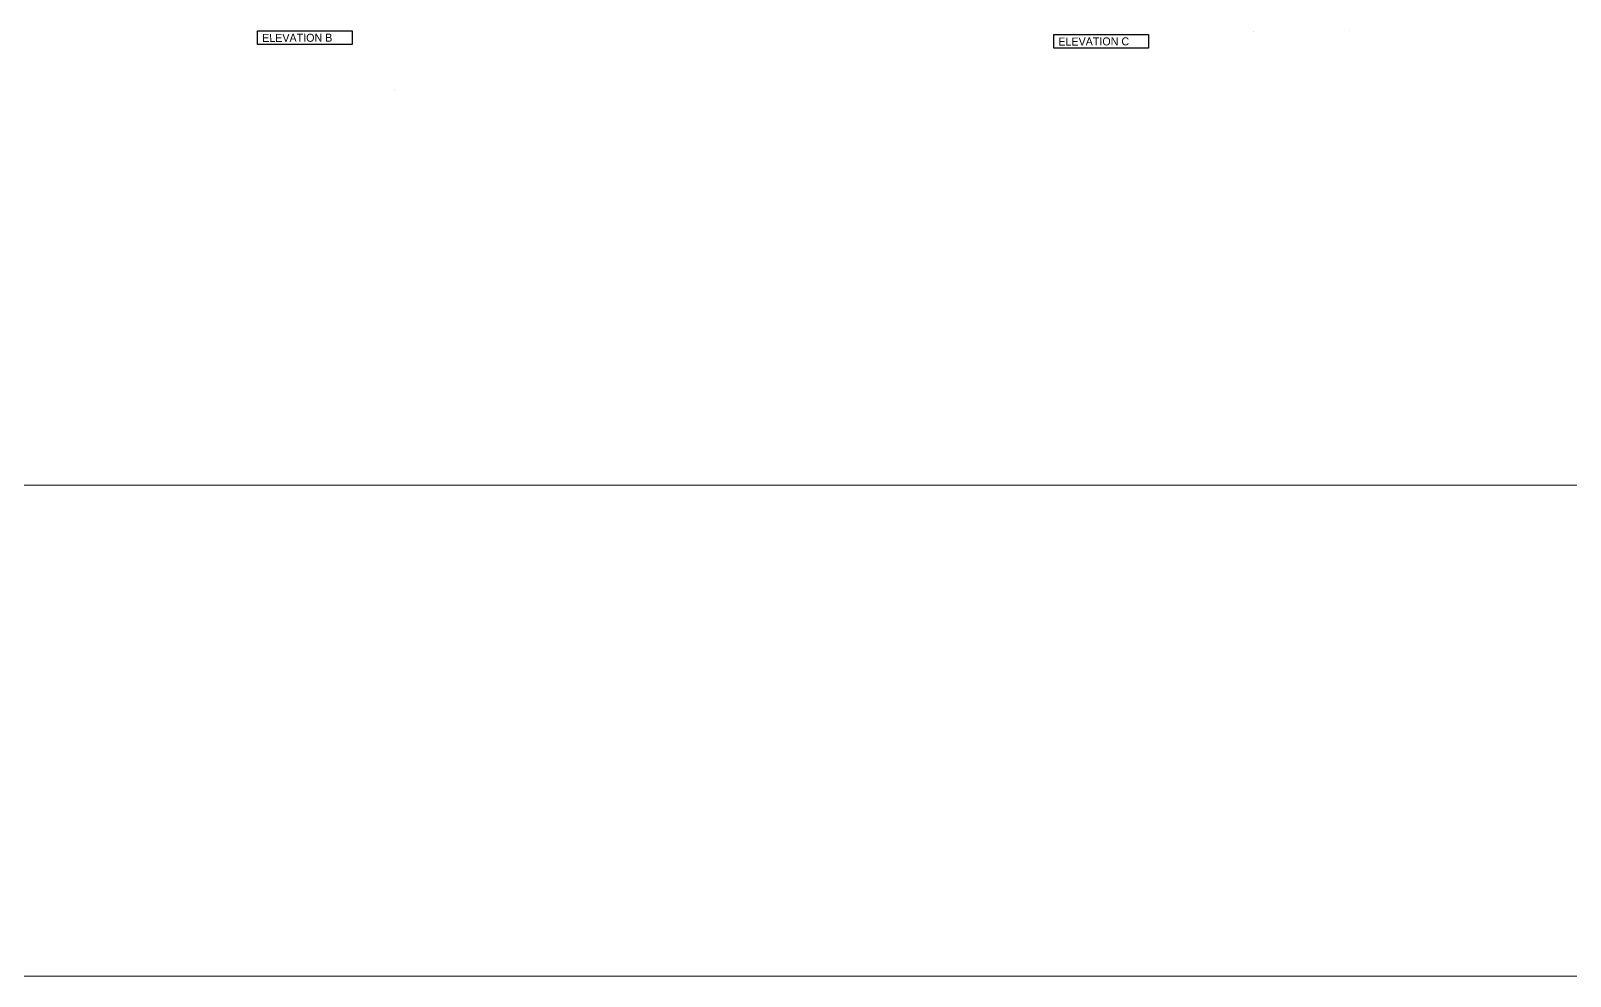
# Model space of a CAD drawing. Header units: millimetres. Extents: x 1464389 to 1998638, y -29162 to 256806.
# Drawn here: x 1541230 to 1551638, y 37695 to 44087 of the extents above; entities that cross this region are included whole.
import ezdxf

# ---------------------------------------------------------------- set-up
doc = ezdxf.new("R2010")
doc.units = ezdxf.units.MM
doc.header["$LTSCALE"] = 15
doc.layers.get('0').update_dxf_attribs({"lineweight": 5})
for name, color, linetype in [('A-WNDW', 4, 'Continuous'), ('Layer 1', 7, 'Continuous'), ('Text', 250, 'Continuous')]:
    doc.layers.add(name, color=color, linetype=linetype)
doc.layers.add('LS_DR_TEXT', color=7, linetype='Continuous', lineweight=13)

msp = doc.modelspace()

# ---------------------------------------------------------------- linework, layer by layer
at = {"ltscale": 0.25}
for p, q in [((1520964.5, 41015.1), (1566247, 41015.1)), ((1520964.5, 37694.8), (1566247, 37694.8))]:
    msp.add_line(p, q, dxfattribs=at)
at = {"layer": 'A-WNDW', "ltscale": 0.5}
msp.add_lwpolyline([(1543691.5, 43680.9), (1543691.5, 43680.8)], dxfattribs=at)
at = {"layer": 'Layer 1', "color": 8, "linetype": 'Continuous', "ltscale": 0.25}
for p, q in [((1549499.6, 44084.8), (1549499.6, 44084.8)), ((1550143.5, 44085.8), (1550143.5, 44085.8))]:
    msp.add_line(p, q, dxfattribs=at)
at = {"layer": 'Text', "color": 32, "ltscale": 0.25}
for points in [[(1542762.8, 44086.5), (1543402.7, 44086.5), (1543402.7, 43993.6), (1542762.8, 43993.6)], [(1548145.6, 44061.9), (1548785.5, 44061.9), (1548785.5, 43969), (1548145.6, 43969)]]:
    msp.add_lwpolyline(points, close=True, dxfattribs=at)

# ---------------------------------------------------------------- texts
at = {"layer": 'LS_DR_TEXT', "char_height": 54.107, "attachment_point": 7, "rotation": 0.23039}
for s, insert in [('ELEVATION B', (1542794.2, 44010.3)), ('ELEVATION C', (1548177.1, 43985.6))]:
    msp.add_mtext_dynamic_manual_height_columns(s, width=966.759, gutter_width=202.9, heights=[0], dxfattribs=dict(at, insert=insert))

doc.saveas('drawing.dxf')
